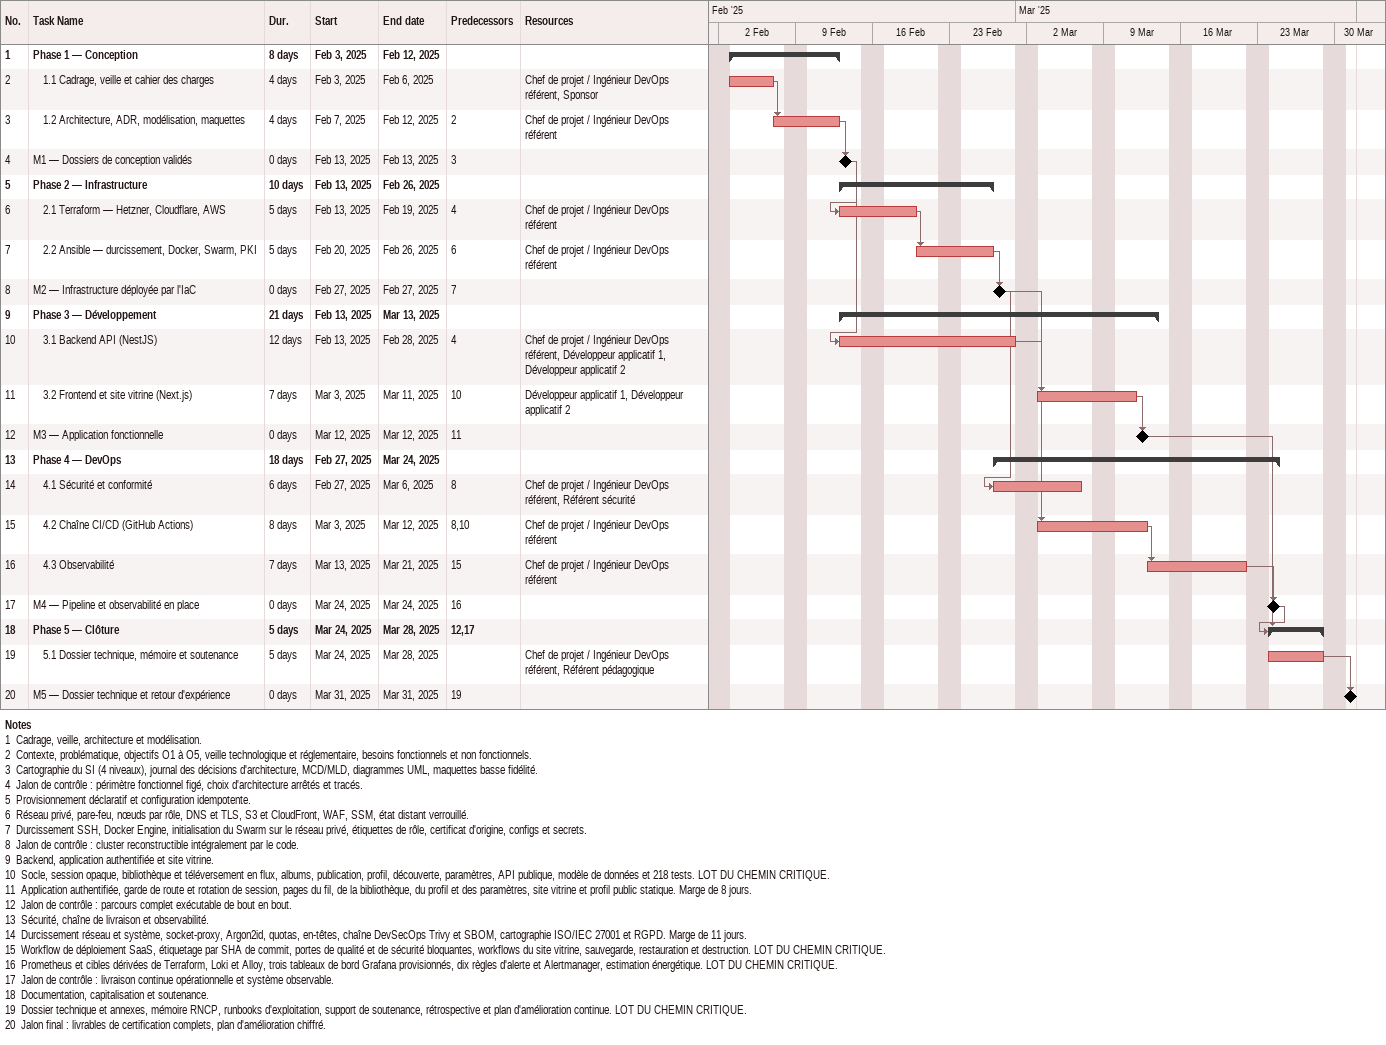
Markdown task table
| ID | Level | Task | Duration | Start | Finish | Predecessors | Resources |
|---|---|---|---|---|---|---|---|
| 1 | 1 | **Phase 1 — Conception** | 8d | 2025-02-03 | 2025-02-12 |  |  |
| 2 | 2 | 1.1 Cadrage, veille et cahier des charges | 4d | 2025-02-03 | 2025-02-06 |  | Chef de projet / Ingénieur DevOps référent, Sponsor |
| 3 | 2 | 1.2 Architecture, ADR, modélisation, maquettes | 4d | 2025-02-07 | 2025-02-12 | 2 | Chef de projet / Ingénieur DevOps référent |
| 4 | 1 | M1 — Dossiers de conception validés | 0d | 2025-02-13 | 2025-02-13 | 3 |  |
| 5 | 1 | **Phase 2 — Infrastructure** | 10d | 2025-02-13 | 2025-02-26 |  |  |
| 6 | 2 | 2.1 Terraform — Hetzner, Cloudflare, AWS | 5d | 2025-02-13 | 2025-02-19 | 4 | Chef de projet / Ingénieur DevOps référent |
| 7 | 2 | 2.2 Ansible — durcissement, Docker, Swarm, PKI | 5d | 2025-02-20 | 2025-02-26 | 6 | Chef de projet / Ingénieur DevOps référent |
| 8 | 1 | M2 — Infrastructure déployée par l'IaC | 0d | 2025-02-27 | 2025-02-27 | 7 |  |
| 9 | 1 | **Phase 3 — Développement** | 21d | 2025-02-13 | 2025-03-13 |  |  |
| 10 | 2 | 3.1 Backend API (NestJS) | 12d | 2025-02-13 | 2025-02-28 | 4 | Chef de projet / Ingénieur DevOps référent, Développeur applicatif 1, Développeur applicatif 2 |
| 11 | 2 | 3.2 Frontend et site vitrine (Next.js) | 7d | 2025-03-03 | 2025-03-11 | 10 | Développeur applicatif 1, Développeur applicatif 2 |
| 12 | 1 | M3 — Application fonctionnelle | 0d | 2025-03-12 | 2025-03-12 | 11 |  |
| 13 | 1 | **Phase 4 — DevOps** | 18d | 2025-02-27 | 2025-03-24 |  |  |
| 14 | 2 | 4.1 Sécurité et conformité | 6d | 2025-02-27 | 2025-03-06 | 8 | Chef de projet / Ingénieur DevOps référent, Référent sécurité |
| 15 | 2 | 4.2 Chaîne CI/CD (GitHub Actions) | 8d | 2025-03-03 | 2025-03-12 | 8, 10 | Chef de projet / Ingénieur DevOps référent |
| 16 | 2 | 4.3 Observabilité | 7d | 2025-03-13 | 2025-03-21 | 15 | Chef de projet / Ingénieur DevOps référent |
| 17 | 1 | M4 — Pipeline et observabilité en place | 0d | 2025-03-24 | 2025-03-24 | 16 |  |
| 18 | 1 | **Phase 5 — Clôture** | 5d | 2025-03-24 | 2025-03-28 | 12, 17 |  |
| 19 | 2 | 5.1 Dossier technique, mémoire et soutenance | 5d | 2025-03-24 | 2025-03-28 |  | Chef de projet / Ingénieur DevOps référent, Référent pédagogique |
| 20 | 1 | M5 — Dossier technique et retour d'expérience | 0d | 2025-03-31 | 2025-03-31 | 19 |  |

Notes
- 1: Cadrage, veille, architecture et modélisation.
- 2: Contexte, problématique, objectifs O1 à O5, veille technologique et réglementaire, besoins fonctionnels et non fonctionnels.
- 3: Cartographie du SI (4 niveaux), journal des décisions d'architecture, MCD/MLD, diagrammes UML, maquettes basse fidélité.
- 4: Jalon de contrôle : périmètre fonctionnel figé, choix d'architecture arrêtés et tracés.
- 5: Provisionnement déclaratif et configuration idempotente.
- 6: Réseau privé, pare-feu, nœuds par rôle, DNS et TLS, S3 et CloudFront, WAF, SSM, état distant verrouillé.
- 7: Durcissement SSH, Docker Engine, initialisation du Swarm sur le réseau privé, étiquettes de rôle, certificat d'origine, configs et secrets.
- 8: Jalon de contrôle : cluster reconstructible intégralement par le code.
- 9: Backend, application authentifiée et site vitrine.
- 10: Socle, session opaque, bibliothèque et téléversement en flux, albums, publication, profil, découverte, paramètres, API publique, modèle de données et 218 tests. LOT DU CHEMIN CRITIQUE.
- 11: Application authentifiée, garde de route et rotation de session, pages du fil, de la bibliothèque, du profil et des paramètres, site vitrine et profil public statique. Marge de 8 jours.
- 12: Jalon de contrôle : parcours complet exécutable de bout en bout.
- 13: Sécurité, chaîne de livraison et observabilité.
- 14: Durcissement réseau et système, socket-proxy, Argon2id, quotas, en-têtes, chaîne DevSecOps Trivy et SBOM, cartographie ISO/IEC 27001 et RGPD. Marge de 11 jours.
- 15: Workflow de déploiement SaaS, étiquetage par SHA de commit, portes de qualité et de sécurité bloquantes, workflows du site vitrine, sauvegarde, restauration et destruction. LOT DU CHEMIN CRITIQUE.
- 16: Prometheus et cibles dérivées de Terraform, Loki et Alloy, trois tableaux de bord Grafana provisionnés, dix règles d'alerte et Alertmanager, estimation énergétique. LOT DU CHEMIN CRITIQUE.
- 17: Jalon de contrôle : livraison continue opérationnelle et système observable.
- 18: Documentation, capitalisation et soutenance.
- 19: Dossier technique et annexes, mémoire RNCP, runbooks d'exploitation, support de soutenance, rétrospective et plan d'amélioration continue. LOT DU CHEMIN CRITIQUE.
- 20: Jalon final : livrables de certification complets, plan d'amélioration chiffré.
